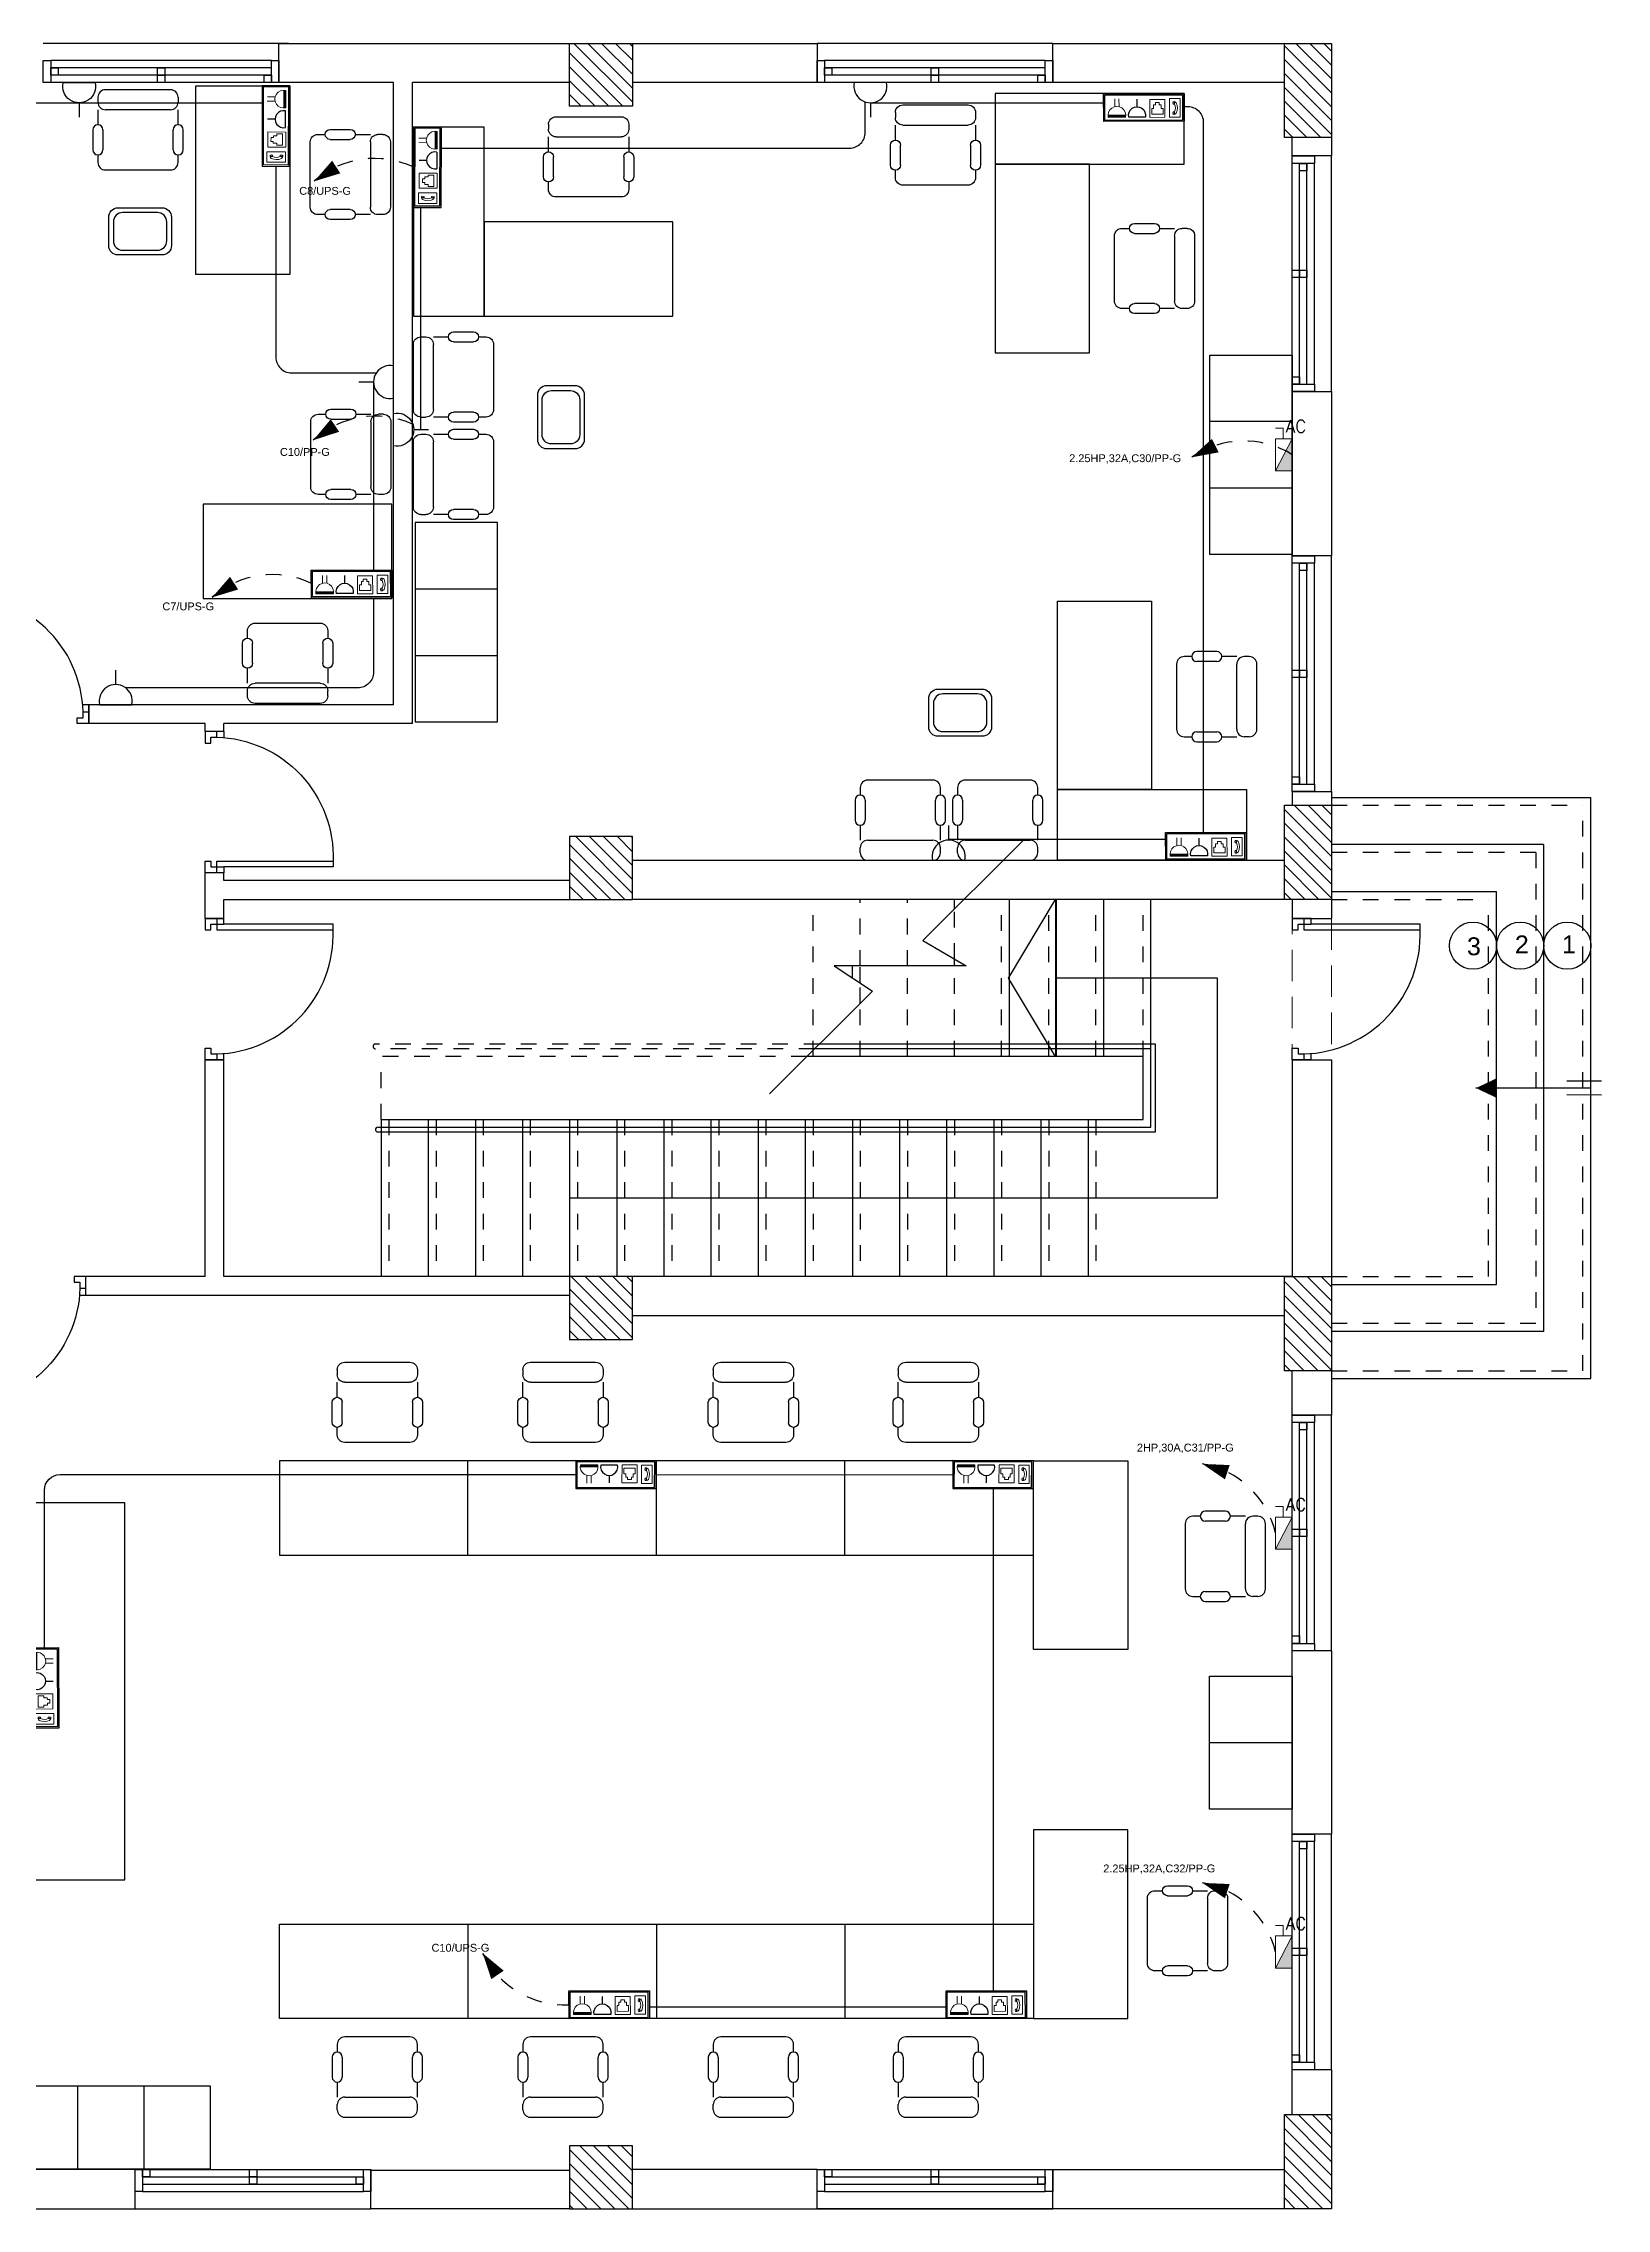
# Model space of a CAD drawing. Header units: metres. Extents: x -107 to 62, y 472 to 1032.
# Drawn here: x 50.84 to 60.8, y 506.7 to 520.48 of the extents above; entities that cross this region are included whole.
import ezdxf

# ---------------------------------------------------------------- set-up
doc = ezdxf.new("R2010")
doc.units = ezdxf.units.M
doc.header["$MEASUREMENT"] = 0
for name, pattern in [('A-GR- STR$0$HIDDEN2', [0.1875, 0.125, -0.0625]), ('ACAD_ISO02W100', [15, 12, -3]), ('DASHED', [0.75, 0.5, -0.25]), ('DASHED2', [0.375, 0.25, -0.125]), ('HIDDEN', [0.375, 0.25, -0.125])]:
    doc.linetypes.add(name, pattern=pattern)
doc.layers.get('0').update_dxf_attribs({"color": 8})
for name, color, linetype, lineweight in [('.', 7, 'Continuous', 9), ('Data & Telephone', 6, 'Continuous', 9), ('E-SOCKET', 2, 'Continuous', 25), ('E-TEXT-I', 4, 'Continuous', 30), ('Electrecalllll', 1, 'Continuous', 9), ('Legends', 3, 'Continuous', 9), ('lighting linea', 3, 'DASHED2', 0), ('power', 3, 'Continuous', 9)]:
    doc.layers.add(name, color=color, linetype=linetype, lineweight=lineweight)
for name, color, linetype in [('A-COL-FNL$0$A-COLS-CONC', 6, 'Continuous'), ('A-COL-FNL$0$A-HTCH', 80, 'Continuous'), ('A-GR- STR$0$A-ANNO-SYMB', 111, 'Continuous'), ('A-GR- STR$0$A-FLOR', 111, 'Continuous'), ('A-GR- STR$0$A-FLOR-RISR', 242, 'A-GR- STR$0$HIDDEN2'), ('A-GR- STR$0$A-FLOR-STHR', 171, 'Continuous'), ('A-GR- STR$0$A-FLOR-STRS-LDER', 91, 'Continuous'), ('A-GR- wall$0$A-DOOR', 151, 'Continuous'), ('A-GR- wall$0$A-GLAZ', 121, 'Continuous'), ('A-GR- wall$0$A-WALL', 254, 'Continuous'), ('A-GR- wall$0$A-WALL-ELEV', 31, 'Continuous'), ('A-GR-FURN$0$A-FURN', 11, 'Continuous'), ('A-GR-FURN$0$ESYA', 11, 'Continuous'), ('E-LEADER', 30, 'Continuous'), ('Layer1', 24, 'ACAD_ISO02W100'), ('Power W', 3, 'Continuous')]:
    doc.layers.add(name, color=color, linetype=linetype)
doc.styles.add('A-GR- STR$0$Standard', font='arial.ttf')
doc.styles.add('ROMANC', font='romanc.shx', dxfattribs={"height": 3})
doc.styles.get("Standard").update_dxf_attribs({"font": 'arial.ttf'})

# ---------------------------------------------------------------- blocks, each defined once
blk = doc.blocks.new('A-GR- STR$0$STR-ARROW')
at = {"layer": 'A-GR- STR$0$A-FLOR-STRS-LDER'}
h = blk.add_hatch(color=256, dxfattribs=at)
h.dxf.hatch_style = 1
h.paths.add_polyline_path([(-14321, -37835), (-14435, -37741), (-14320, -37688)])
for p, q in [((-14698, -37129), (-14605, -37330)), ((-14630, -37173), (-14321, -37835)), ((-14619, -37092), (-14526, -37293))]:
    blk.add_line(p, q, dxfattribs=at)
blk = doc.blocks.new('A-GR- STR')
at = {"layer": 'A-GR- STR$0$A-ANNO-SYMB'}
blk.add_lwpolyline([(57260, 8166), (57560, 8666), (57560, 7666)], close=True, dxfattribs=at)
blk.add_lwpolyline([(54466, 6766), (58591, 6766), (58591, 8166), (57560, 8166)], dxfattribs=at)
for centre in [(60217, 8372), (60517, 8372), (60817, 8372)]:
    blk.add_circle(centre, 150, dxfattribs=at)
at = {"layer": 'A-GR- STR$0$A-FLOR'}
for p, q in [((59316, 9316), (60966, 9316)), ((60966, 5616), (60966, 9316)), ((60666, 9016), (59316, 9016)), ((60666, 9016), (60666, 5916)), ((59316, 8716), (60366, 8716)), ((60366, 6216), (60366, 8716)), ((57266, 7666), (57266, 8666)), ((57566, 7666), (57566, 8666)), ((57866, 7666), (57866, 8666)), ((58166, 7666), (58166, 8666)), ((53266, 7266), (53266, 6266)), ((53566, 7266), (53566, 6266)), ((53866, 7266), (53866, 6266)), ((54166, 7266), (54166, 6266)), ((54466, 7266), (54466, 6266)), ((54766, 7266), (54766, 6266)), ((55066, 7266), (55066, 6266)), ((55366, 7266), (55366, 6266)), ((55666, 7266), (55666, 6266)), ((55966, 7266), (55966, 6266)), ((56266, 7266), (56266, 6266)), ((56566, 7266), (56566, 6266)), ((56866, 7266), (56866, 6266)), ((57166, 7266), (57166, 6266)), ((57466, 7266), (57466, 6266)), ((57766, 7266), (57766, 6266)), ((59316, 6216), (60366, 6216)), ((60666, 5916), (59316, 5916)), ((59316, 5616), (60966, 5616))]:
    blk.add_line(p, q, dxfattribs=at)
blk.add_lwpolyline([(57357, 9046), (56715, 8404), (56990, 8244), (56150, 8244), (56394, 8083), (55739, 7428)], dxfattribs=at)
at = {"layer": 'A-GR- STR$0$A-FLOR-RISR'}
for p, q in [((59316, 9266), (60916, 9266)), ((60916, 5666), (60916, 9266)), ((60616, 8966), (59316, 8966)), ((60616, 8966), (60616, 5966)), ((56016, 7666), (56016, 8666)), ((56316, 8244), (56316, 8666)), ((56616, 8244), (56616, 8666)), ((56916, 8606), (56916, 8666)), ((56916, 8287), (56916, 8606)), ((57216, 7666), (57216, 8666)), ((57516, 7666), (57516, 8666)), ((57816, 7666), (57816, 8666)), ((58116, 7666), (58116, 8666)), ((59316, 8666), (60316, 8666)), ((60316, 6266), (60316, 8666)), ((56916, 8244), (56916, 8287)), ((56266, 8167), (56266, 8244)), ((56316, 8135), (56316, 8244)), ((56316, 8006), (56316, 8135)), ((56616, 7666), (56616, 8244)), ((56916, 7666), (56916, 8244)), ((56316, 7666), (56316, 8006)), ((56056, 7746), (53230, 7746)), ((56026, 7716), (53230, 7716)), ((55976, 7666), (53263, 7666)), ((53266, 7266), (53266, 7666)), ((53316, 7266), (53316, 6266)), ((53616, 7266), (53616, 6266)), ((53916, 7266), (53916, 6266)), ((54216, 7266), (54216, 6266)), ((54516, 7266), (54516, 6266)), ((54816, 7266), (54816, 6266)), ((55116, 7266), (55116, 6266)), ((55416, 7266), (55416, 6266)), ((55716, 7266), (55716, 6266)), ((56016, 7266), (56016, 6266)), ((56316, 7266), (56316, 6266)), ((56616, 7266), (56616, 6266)), ((56916, 7266), (56916, 6266)), ((57216, 7266), (57216, 6266)), ((57516, 7266), (57516, 6266)), ((57816, 7266), (57816, 6266)), ((59316, 6266), (60316, 6266)), ((60616, 5966), (59316, 5966)), ((59316, 5666), (60916, 5666))]:
    blk.add_line(p, q, dxfattribs=at)
blk.add_arc((53230, 7731), 15, 90, 270, dxfattribs=at)
at = {"layer": 'A-GR- STR$0$A-FLOR-STHR'}
for p, q in [((58196, 7746), (56056, 7746)), ((58196, 7186), (58196, 7746)), ((58116, 7666), (55976, 7666)), ((58166, 7716), (56026, 7716)), ((58116, 7266), (58116, 7666)), ((58166, 7216), (58166, 7716)), ((53245, 7216), (58166, 7216)), ((53245, 7186), (58196, 7186)), ((53266, 7266), (58116, 7266))]:
    blk.add_line(p, q, dxfattribs=at)
blk.add_arc((53245, 7201), 15, 90, 270, dxfattribs=at)
at = {"layer": 'A-GR- STR$0$A-ANNO-SYMB', "rotation": 244.9972180517118}
blk.add_blockref('A-GR- STR$0$STR-ARROW', (88472, -21505), dxfattribs=at)
at = {"layer": 'A-GR- STR$0$A-ANNO-SYMB', "char_height": 114, "attachment_point": 1, "style": 'A-GR- STR$0$Standard'}
for s, insert in [('3', (60178, 8425)), ('2', (60483, 8437)), ('1', (60783, 8437))]:
    blk.add_mtext_dynamic_manual_height_columns(s, width=73292.73, gutter_width=572, heights=[0], dxfattribs=dict(at, insert=insert))
blk = doc.blocks.new('A-GR- wall$0$DOO1')
at = {"layer": 'A-GR- wall$0$A-DOOR'}
for q in [(-74, -74), (-34, -120)]:
    blk.add_line((-74, -120), q, dxfattribs=at)
blk.add_lwpolyline([(-37, -74), (-74, -74), (-74, 0), (0, 0), (0, -37), (-37, -37), (-37, -74, 0.418149), (752, -814)], format="xyb", dxfattribs=at)
blk.add_lwpolyline([(826, -74), (752, -74), (752, -814), (789, -814), (789, -120), (826, -120), (826, 0), (752, 0), (752, -37), (789, -37), (789, -120)], dxfattribs=at)
blk = doc.blocks.new('A-GR- wall$0$Win 1600')
for p, q in [((-750, 150), (750, 150)), ((-750, 100), (750, 100)), ((-750, 50), (750, 50)), ((-750, 0), (750, 0))]:
    blk.add_line(p, q)
for points in [[(-800, 0), (-750, 0), (-750, 150), (-800, 150)], [(750, 0), (800, 0), (800, 150), (750, 150)], [(-750, 0), (-700, 0), (-700, 50), (-750, 50)], [(-25, 50), (25, 50), (25, 100), (-25, 100)], [(-25, 0), (25, 0), (25, 50), (-25, 50)], [(700, 50), (750, 50), (750, 100), (700, 100)]]:
    blk.add_lwpolyline(points, close=True)
blk = doc.blocks.new('A-GR- wall')
at = {"layer": 'A-GR- wall$0$A-WALL'}
for p, q in [((52616, 13866), (52616, 14116)), ((52616, 14116), (54466, 14116)), ((54866, 14116), (56041, 14116)), ((56041, 14116), (56041, 13866)), ((57541, 14116), (59016, 14116)), ((57541, 13866), (57541, 14116)), ((53346, 13866), (52616, 13866)), ((53346, 9906), (53346, 13866)), ((54466, 13866), (53466, 13866)), ((53466, 9786), (53466, 13866)), ((56041, 13866), (54866, 13866)), ((59016, 13866), (57541, 13866)), ((59066, 13399), (59066, 13516)), ((59316, 13516), (59316, 13399)), ((59316, 13399), (59066, 13399)), ((59066, 11899), (59316, 11899)), ((59066, 10853), (59066, 11899)), ((59316, 11899), (59316, 10853)), ((59316, 10853), (59066, 10853)), ((53346, 9906), (51406, 9906)), ((51406, 9786), (51406, 9906)), ((52146, 9786), (51406, 9786)), ((52146, 9736), (52146, 9786)), ((52266, 9736), (52146, 9736)), ((52266, 9736), (52266, 9786)), ((53466, 9786), (52266, 9786)), ((59066, 9353), (59316, 9353)), ((59066, 9353), (59066, 9266)), ((59316, 9353), (59316, 8966)), ((52266, 8836), (52146, 8836)), ((52146, 8546), (52146, 8836)), ((52266, 8786), (52266, 8836)), ((54866, 8916), (59016, 8916)), ((54466, 8786), (52266, 8786)), ((52266, 8666), (54466, 8666)), ((52266, 8546), (52266, 8666)), ((59016, 8666), (54866, 8666)), ((59066, 8666), (59066, 8546)), ((59316, 8666), (59316, 8546)), ((52146, 8546), (52266, 8546)), ((59066, 8546), (59316, 8546)), ((52146, 6266), (52146, 7646)), ((52146, 7646), (52266, 7646)), ((52266, 6266), (52266, 7646)), ((59066, 7646), (59316, 7646)), ((59066, 7646), (59066, 6266)), ((59316, 7646), (59316, 6266)), ((51386, 6146), (51386, 6266)), ((52146, 6266), (51386, 6266)), ((53346, 6266), (52266, 6266)), ((54466, 6266), (53346, 6266)), ((59066, 6266), (54866, 6266)), ((54466, 6146), (51386, 6146)), ((59016, 6016), (54866, 6016)), ((59316, 5966), (59316, 5384)), ((59066, 5384), (59066, 5666)), ((59316, 5384), (59066, 5384)), ((59316, 3884), (59066, 3884)), ((59066, 3299), (59066, 3884)), ((59316, 3884), (59316, 2717)), ((59066, 2670), (59066, 3299)), ((59316, 2717), (59066, 2717)), ((59066, 932), (59066, 1217)), ((59316, 1217), (59066, 1217)), ((59316, 1217), (59316, 632)), ((51701, 582), (50436, 582)), ((51701, 332), (51701, 582)), ((53201, 577), (54466, 577)), ((53201, 332), (53201, 577)), ((56041, 582), (54866, 582)), ((56041, 332), (56041, 582)), ((57541, 582), (59016, 582)), ((57541, 332), (57541, 582)), ((50436, 332), (51701, 332)), ((54466, 332), (53201, 332)), ((54866, 332), (56041, 332)), ((59016, 332), (56041, 332))]:
    blk.add_line(p, q, dxfattribs=at)
at = {"layer": 'A-GR- wall$0$A-WALL-ELEV'}
for p, q in [((52677, 14116), (51116, 14116)), ((57541, 14116), (56041, 14116)), ((59316, 11899), (59316, 13399)), ((59316, 9353), (59316, 10853)), ((59316, 3884), (59316, 5384)), ((59316, 1217), (59316, 2717)), ((51701, 332), (53201, 332)), ((56041, 332), (57541, 332))]:
    blk.add_line(p, q, dxfattribs=at)
at = {"layer": 'A-GR- wall$0$A-DOOR'}
for p, rotation in [((51332, 9786), 180.0000000006669), ((52146, 7720), 89.99999999212902), ((59066, 7720), 89.99999999212902)]:
    blk.add_blockref('A-GR- wall$0$DOO1', p, dxfattribs=dict(at, rotation=rotation))
at = {"layer": 'A-GR- wall$0$A-DOOR', "xscale": -1, "rotation": 90}
blk.add_blockref('A-GR- wall$0$DOO1', (52146, 9662), dxfattribs=at)
at = {"layer": 'A-GR- wall$0$A-DOOR', "xscale": -1}
blk.add_blockref('A-GR- wall$0$DOO1', (51312, 6266), dxfattribs=at)
at = {"layer": 'A-GR- wall$0$A-GLAZ', "xscale": -0.9374999999999997, "yscale": 0.9374999999999997, "zscale": 0.9374999999999997}
for p, rotation in [((51866, 13866), 359.9999999999999), ((56791, 13866), 359.9999999999999), ((59066, 12649), 270), ((59066, 10103), 270), ((59066, 4634), 270), ((59066, 1967), 270), ((52451, 582), 180), ((56791, 582), 180)]:
    blk.add_blockref('A-GR- wall$0$Win 1600', p, dxfattribs=dict(at, rotation=rotation))
blk = doc.blocks.new('A-GR-FURN$0$KOLTUKT')
at = {"layer": 'A-GR-FURN$0$ESYA'}
for p, q in [((-0.2, 0.45), (-0.4, 0.45)), ((-0.8, 0.325), (-0.8, -0.325)), ((-0.725, 0.4), (-0.675, 0.4)), ((-0.45, 0.4), (-0.6, 0.4)), ((-0.6, 0.325), (-0.6, -0.325)), ((-0.2, 0.35), (-0.4, 0.35)), ((-0.075, 0.4), (-0.15, 0.4)), ((0, -0.325), (0, 0.325)), ((-0.725, -0.4), (-0.675, -0.4)), ((-0.6, -0.4), (-0.45, -0.4)), ((-0.4, -0.35), (-0.2, -0.35)), ((-0.15, -0.4), (-0.075, -0.4)), ((-0.4, -0.45), (-0.2, -0.45))]:
    blk.add_line(p, q, dxfattribs=at)
for centre, radius, start, end in [((-0.4, 0.4), 0.05, 90, 270), ((-0.2, 0.4), 0.05, 270, 90), ((-0.725, 0.325), 0.075, 90, 180), ((-0.675, 0.325), 0.075, 0, 90), ((-0.075, 0.325), 0.075, 0, 90), ((-0.725, -0.325), 0.075, 180, 270), ((-0.675, -0.325), 0.075, 270, 0), ((-0.4, -0.4), 0.05, 90, 270), ((-0.2, -0.4), 0.05, 270, 90), ((-0.075, -0.325), 0.075, 270, 0)]:
    blk.add_arc(centre, radius, start, end, dxfattribs=at)
blk = doc.blocks.new('A-GR-FURN')
at = {"layer": 'A-GR-FURN$0$A-FURN'}
for p, q in [((59066, 11708), (58541, 11708)), ((59066, 11285), (58541, 11285)), ((53482, 10643), (54008, 10643)), ((53482, 10220), (54008, 10220)), ((53819, 4492), (53819, 5092)), ((55019, 4492), (55019, 5092)), ((56219, 4492), (56219, 5092)), ((58540, 3299), (59066, 3299)), ((53819, 2143), (53819, 1543)), ((55019, 2143), (55019, 1543)), ((56219, 2143), (56219, 1543)), ((51334, 1111), (51334, 586)), ((51757, 586), (51757, 1111))]:
    blk.add_line(p, q, dxfattribs=at)
for points in [[(52086, 12645), (52086, 13845), (52686, 13845), (52686, 12645)], [(57175, 13796), (57175, 13346), (58378, 13346), (58378, 13796)], [(53473, 12380), (53923, 12380), (53923, 13583), (53473, 13583)], [(57175, 13346), (57175, 12146), (57775, 12146), (57775, 13346)], [(53923, 12380), (55123, 12380), (55123, 12980), (53923, 12980)], [(58541, 12131), (59066, 12131), (59066, 10862), (58541, 10862)], [(53334, 11183), (52134, 11183), (52134, 10583), (53334, 10583)], [(54008, 11065), (53482, 11065), (53482, 9797), (54008, 9797)], [(57571, 9366), (57571, 10566), (58171, 10566), (58171, 9366)], [(57571, 8916), (57571, 9366), (58774, 9366), (58774, 8916)], [(52619, 4492), (57419, 4492), (57419, 5092), (52619, 5092)], [(57419, 5092), (58019, 5092), (58019, 3892), (57419, 3892)], [(51635, 4826), (51035, 4826), (51035, 2426), (51635, 2426)], [(58540, 2876), (58540, 3722), (59066, 3722), (59066, 2876)], [(57419, 1543), (58019, 1543), (58019, 2743), (57419, 2743)], [(52619, 2143), (57419, 2143), (57419, 1543), (52619, 1543)], [(52180, 1111), (50912, 1111), (50912, 1957), (50436, 1961), (50436, 586), (52180, 586), (52180, 1111)]]:
    blk.add_lwpolyline(points, close=True, dxfattribs=at)
for points in [[(51932, 13009), (51932, 12829, -0.414214), (51872, 12769), (51592, 12769, -0.414214), (51532, 12829), (51532, 13009, -0.414214), (51592, 13069), (51872, 13069, -0.414214)], [(51902, 12859), (51902, 12979, 0.414214), (51842, 13039), (51622, 13039, 0.414214), (51562, 12979), (51562, 12859, 0.414214), (51622, 12799), (51842, 12799, 0.414214)], [(54321, 11536), (54501, 11536, 0.414214), (54561, 11596), (54561, 11876, 0.414214), (54501, 11936), (54321, 11936, 0.414214), (54261, 11876), (54261, 11596, 0.414214)], [(54471, 11566), (54351, 11566, -0.414214), (54291, 11626), (54291, 11846, -0.414214), (54351, 11906), (54471, 11906, -0.414214), (54531, 11846), (54531, 11626, -0.414214)], [(56752, 9765), (56752, 9945, -0.414214), (56812, 10005), (57092, 10005, -0.414214), (57152, 9945), (57152, 9765, -0.414214), (57092, 9705), (56812, 9705, -0.414214)], [(56782, 9915), (56782, 9795, 0.414214), (56842, 9735), (57062, 9735, 0.414214), (57122, 9795), (57122, 9915, 0.414214), (57062, 9975), (56842, 9975, 0.414214)]]:
    blk.add_lwpolyline(points, format="xyb", close=True, dxfattribs=at)
for p, xscale, yscale, zscale, rotation in [((51719, 13310), 638.139513112257, 638.139513112257, 638.139513112257, 270), ((54587, 13138), -638.1395131122584, 638.1395131122584, 638.139513112257, 90), ((56795, 13213), -638.1395131122586, 638.1395131122586, 638.139513112257, 90), ((53982, 11992), -638.139513112257, 638.139513112257, 638.139513112257, 180), ((53982, 11372), -638.139513112257, 638.139513112257, 638.139513112257, 180), ((52671, 10425), -638.139513112257, 638.139513112257, 638.139513112257, 270), ((58330, 9957), 638.139513112257, 638.139513112257, 638.139513112257, 179.9999999999978), ((56571, 9426), 638.1395131122584, 638.1395131122584, 638.1395131122584, 90), ((57191, 9426), 638.1395131122584, 638.1395131122584, 638.1395131122584, 90), ((53242, 5210), -638.1395131122586, 638.1395131122586, 638.139513112257, 90), ((54424, 5210), -638.1395131122586, 638.1395131122586, 638.139513112257, 90), ((55636, 5210), -638.1395131122586, 638.1395131122586, 638.139513112257, 90), ((56813, 5210), -638.1395131122586, 638.1395131122586, 638.139513112257, 90), ((58385, 4485), 638.139513112257, 638.139513112257, 638.139513112257, 180), ((53242, 1425), 638.1395131122584, 638.1395131122584, 638.1395131122584, 90), ((54424, 1425), 638.1395131122584, 638.1395131122584, 638.1395131122584, 90), ((55636, 1425), 638.1395131122584, 638.1395131122584, 638.1395131122584, 90), ((56813, 1425), 638.1395131122584, 638.1395131122584, 638.1395131122584, 90)]:
    blk.add_blockref('A-GR-FURN$0$KOLTUKT', p, dxfattribs=dict(at, xscale=xscale, yscale=yscale, zscale=zscale, rotation=rotation))
for p, xscale, yscale, zscale in [((52815, 13281), -638.1395131122571, 638.1395131122571, 638.1395131122571), ((57934, 12683), -638.139513112257, 638.139513112257, 638.139513112257), ((52818, 11500), -638.139513112257, 638.139513112257, 638.139513112257), ((58144, 2101), -638.139513112257, 638.139513112257, 638.139513112257)]:
    blk.add_blockref('A-GR-FURN$0$KOLTUKT', p, dxfattribs=dict(at, xscale=xscale, yscale=yscale, zscale=zscale))
blk = doc.blocks.new('A-COL-FNL')
at = {"layer": 'A-COL-FNL$0$A-HTCH'}
h = blk.add_hatch(dxfattribs=at)
h.set_pattern_fill('ANSI31', color=256, scale=500, angle=90)
h.paths.add_polyline_path([(54466, 14116), (54866, 14116), (54866, 13716), (54466, 13716)])
h = blk.add_hatch(dxfattribs=at)
h.set_pattern_fill('ANSI31', color=256, scale=500, angle=90)
h.paths.add_polyline_path([(59316, 14116), (59316, 13516), (59016, 13516), (59016, 14116)])
h = blk.add_hatch(dxfattribs=at)
h.set_pattern_fill('ANSI31', color=256, scale=500, angle=90)
h.paths.add_polyline_path([(59016, 9266), (59316, 9266), (59316, 8666), (59016, 8666)])
h = blk.add_hatch(dxfattribs=at)
h.set_pattern_fill('ANSI31', color=256, scale=500, angle=90)
h.paths.add_polyline_path([(54866, 8666), (54866, 9066), (54466, 9066), (54466, 8666)])
h = blk.add_hatch(dxfattribs=at)
h.set_pattern_fill('ANSI31', color=256, scale=500, angle=90)
h.paths.add_polyline_path([(54866, 5866), (54866, 6266), (54466, 6266), (54466, 5866)])
h = blk.add_hatch(dxfattribs=at)
h.set_pattern_fill('ANSI31', color=256, scale=500, angle=90)
h.paths.add_polyline_path([(59316, 5666), (59016, 5666), (59016, 6266), (59316, 6266)])
h = blk.add_hatch(dxfattribs=at)
h.set_pattern_fill('ANSI31', color=256, scale=500, angle=90)
h.paths.add_polyline_path([(59016, 932), (59316, 932), (59316, 332), (59016, 332)])
h = blk.add_hatch(dxfattribs=at)
h.set_pattern_fill('ANSI31', color=256, scale=500, angle=90)
h.paths.add_polyline_path([(54866, 332), (54866, 732), (54466, 732), (54466, 332)])
at = {"layer": 'A-COL-FNL$0$A-COLS-CONC'}
for points in [[(54466, 14116), (54866, 14116), (54866, 13716), (54466, 13716)], [(59316, 14116), (59316, 13516), (59016, 13516), (59016, 14116)], [(59016, 9266), (59316, 9266), (59316, 8666), (59016, 8666)], [(54866, 8666), (54866, 9066), (54466, 9066), (54466, 8666)], [(54866, 5866), (54866, 6266), (54466, 6266), (54466, 5866)], [(59316, 5666), (59016, 5666), (59016, 6266), (59316, 6266)], [(59016, 932), (59316, 932), (59316, 332), (59016, 332)], [(54866, 332), (54866, 732), (54466, 732), (54466, 332)]]:
    blk.add_lwpolyline(points, close=True, dxfattribs=at)
blk = doc.blocks.new('Network')
at = {"layer": 'Data & Telephone', "color": 6}
for p, q in [((1361.996, 129.2824), (1361.939, 129.2824)), ((1361.939, 129.2146), (1361.939, 129.2824)), ((1361.9533, 129.2484), (1361.9462, 129.2484)), ((1361.9462, 129.2268), (1361.9462, 129.2484)), ((1361.9462, 129.2268), (1361.9888, 129.2268)), ((1361.9605, 129.2615), (1361.9533, 129.2615)), ((1361.9533, 129.2615), (1361.9533, 129.2484)), ((1361.9745, 129.2703), (1361.9605, 129.2703)), ((1361.9605, 129.2703), (1361.9605, 129.2615)), ((1361.9745, 129.2703), (1361.9745, 129.2615)), ((1361.9745, 129.2615), (1361.9817, 129.2615)), ((1361.9817, 129.2615), (1361.9817, 129.2484)), ((1361.9817, 129.2484), (1361.9888, 129.2484)), ((1361.9888, 129.2268), (1361.9888, 129.2484)), ((1361.996, 129.2146), (1361.996, 129.2824)), ((1361.939, 129.2146), (1361.996, 129.2146))]:
    blk.add_line(p, q, dxfattribs=at)
blk = doc.blocks.new('DUPLEX SOCKET')
at = {"layer": 'power', "color": 2}
for p, q in [((0, 198), (0, -198)), ((240, 49), (417, 49)), ((240, -49), (417, -49))]:
    blk.add_line(p, q, dxfattribs=at)
blk.add_arc((44, 0), 202, 257.429, 102.5754, dxfattribs=at)
blk = doc.blocks.new('Telephone')
at = {"layer": 'Electrecalllll'}
for points in [[(1356.067, 130.372), (1356.064, 130.372), (1356.064, 130.337), (1356.067, 130.337)], [(1356.067, 130.23), (1356.064, 130.23), (1356.064, 130.195), (1356.067, 130.195)]]:
    blk.add_hatch(color=4, dxfattribs=at).paths.add_polyline_path(points)
at = {"layer": 'Electrecalllll', "color": 4}
for p, q in [((1356.082, 130.372), (1356.064, 130.372)), ((1356.064, 130.372), (1356.064, 130.337)), ((1356.082, 130.337), (1356.064, 130.337)), ((1356.082, 130.23), (1356.064, 130.23)), ((1356.064, 130.23), (1356.064, 130.195)), ((1356.082, 130.195), (1356.064, 130.195)), ((1356.067, 130.372), (1356.067, 130.337)), ((1356.067, 130.23), (1356.067, 130.195))]:
    blk.add_line(p, q, dxfattribs=at)
blk.add_lwpolyline([(1356.132, 130.415), (1355.984, 130.415), (1355.984, 130.156), (1356.132, 130.156)], close=True, dxfattribs=at)
for centre, radius, start, end in [((1356.188, 130.283), 0.167, 154.325, 204.7884), ((1356.09, 130.264), 0.0741, 223.9483, 249.7273), ((1356.086, 130.31), 0.0665, 109.3444, 136.9236), ((1356.16, 130.284), 0.11, 150.725, 209.275), ((1356.051, 130.355), 0.0353, 330.3482, 29.6518), ((1356.051, 130.212), 0.0353, 330.3482, 29.6518)]:
    blk.add_arc(centre, radius, start, end, dxfattribs=at)
blk = doc.blocks.new('h socket')
at = {"layer": 'E-SOCKET'}
for p, q in [((0, 0.144), (0, 0.248)), ((-0.115, 0), (0.115, 0))]:
    blk.add_line(p, q, dxfattribs=at)
blk.add_arc((0, 0.026), 0.118, 347.4312, 192.5776, dxfattribs=at)
blk = doc.blocks.new('H s')
at = {"xscale": 1.050492552334089, "yscale": 1.050492552334089, "zscale": 1.050492552334089}
blk.add_blockref('h socket', (0, 0), dxfattribs=at)
blk = doc.blocks.new('Floor Box 2')
at = {"layer": '.', "linetype": 'DASHED', "lineweight": 0, "ltscale": 0.4}
h = blk.add_hatch(color=2, dxfattribs=at)
h.dxf.hatch_style = 1
h.paths.add_polyline_path([(0.029, -0.027, 0.054926), (0.027, -0.04), (0.141, -0.04, 0.054906), (0.14, -0.028)])
for points in [[(0.512, -0.002), (0, 0), (-0.001, -0.177), (0.511, -0.178)], [(0.502, -0.009), (0.007, -0.007), (0.006, -0.17), (0.501, -0.171)]]:
    blk.add_lwpolyline(points, close=True)
at = {"layer": 'Legends', "color": 2, "linetype": 'DASHED', "lineweight": 0, "ltscale": 0.4}
blk.add_lwpolyline([(0.141, -0.04), (0.027, -0.04)], dxfattribs=at)
at = {"xscale": 0.4543284512265046, "yscale": 0.4543284512265046, "zscale": 0.4543284512265046, "rotation": 180}
blk.add_blockref('Telephone', (616.548, 59.105), dxfattribs=at)
at = {"layer": 'Data & Telephone', "color": 0, "lineweight": 60, "xscale": -1.685405181710514, "yscale": 1.685405181710514, "zscale": 1.685405181733448, "rotation": 179.6918616787939}
blk.add_blockref('Network', (-2293.921, 230.094), dxfattribs=at)
at = {"layer": 'Layer1', "linetype": 'Continuous', "lineweight": 35, "xscale": 0.4391741577047093, "yscale": 0.4391741577047093, "zscale": 0.4391741577047093, "rotation": 180}
blk.add_blockref('H s', (0.212, -0.028), dxfattribs=at)
at = {"layer": 'power', "xscale": -0.0002808277206373994, "yscale": 0.0002808277206373993, "zscale": 0.0002808277206373995, "rotation": 89.69844143202054}
blk.add_blockref('DUPLEX SOCKET', (0.084, -0.027), dxfattribs=at)
blk = doc.blocks.new('*U130')
blk.add_line((-559, -64), (-628, -122))
blk.add_lwpolyline([(-628, -122, 0, 96, 0), (-493, -24, 96, 96, 0)], format="xyseb")
at = {"linetype": 'HIDDEN', "ltscale": 0.2}
blk.add_arc((-221, -539), 583, 67.7241, 134.241, dxfattribs=at)
blk = doc.blocks.new('sf32a')
at = {"layer": '.', "linetype": 'Continuous', "lineweight": 0, "ltscale": 0.4}
h = blk.add_hatch(color=3, dxfattribs=at)
h.dxf.hatch_style = 1
h.paths.add_polyline_path([(0.057, 0.204), (-0.05, 0), (0.057, 0)])
at = {"layer": 'power', "color": 3, "linetype": 'Continuous', "lineweight": 0, "ltscale": 0.02}
for p, q in [((0, 0.271), (-0.05, 0.271)), ((-0.05, 0.204), (-0.05, 0)), ((-0.05, 0), (0.057, 0.204)), ((0.057, 0.204), (-0.05, 0.204)), ((0, 0.204), (0, 0.271)), ((0.057, 0), (0.057, 0.204)), ((-0.05, 0), (0.057, 0))]:
    blk.add_line(p, q, dxfattribs=at)
at = {"layer": 'power', "color": 3, "linetype": 'Continuous', "lineweight": 0, "style": 'ROMANC'}
blk.add_text('AC', height=0.0786, dxfattribs=at).set_placement((0.015, 0.244))
blk = doc.blocks.new('*U127')
blk.add_line((233, 512), (309, 560))
blk.add_lwpolyline([(309, 560, 0, 96, 0), (175, 462, 96, 96, 0)], format="xyseb")
at = {"linetype": 'HIDDEN', "ltscale": 0.2}
blk.add_arc((581, 44), 583, 117.8068, 184.3237, dxfattribs=at)

msp = doc.modelspace()

# ---------------------------------------------------------------- linework, layer by layer
at = {"layer": 'lighting linea', "color": 9, "linetype": 'DASHED', "ltscale": 0.4}
for p, q in [((58.795, 513.909), (58.795, 514.909)), ((59.045, 514.909), (59.045, 513.909))]:
    msp.add_line(p, q, dxfattribs=at)
at = {"layer": 'Power W', "color": 7, "linetype": 'Continuous', "lineweight": 25, "ltscale": 0.4}
for points in [[(48.023, 517.954), (48.023, 520.001, -0.414214), (48.123, 520.101), (51.073, 520.101)], [(52.947, 516.947), (52.947, 516.476, -0.414214), (52.847, 516.376), (51.37, 516.376)]]:
    msp.add_lwpolyline(points, format="xyb", dxfattribs=at)
for points in [[(51.073, 520.101), (52.238, 520.101)], [(53.249, 518.02), (53.249, 519.434)], [(56.608, 515.412), (57.99, 515.412)], [(56.891, 511.279), (56.891, 508.082)]]:
    msp.add_lwpolyline(points, dxfattribs=at)
at = {"layer": 'Power W', "color": 6, "linetype": 'Continuous', "lineweight": 30, "ltscale": 0.4}
for points in [[(53.378, 519.812), (55.977, 519.812, 0.414214), (56.077, 519.912), (56.077, 520.106)], [(58.231, 515.455), (58.231, 519.975, 0.414214), (58.131, 520.075), (58.107, 520.075)], [(52.325, 519.696), (52.325, 518.481, 0.414214), (52.425, 518.381), (52.964, 518.381)], [(50.852, 510.266), (50.852, 511.268, -0.414203), (50.952, 511.368), (54.235, 511.369)]]:
    msp.add_lwpolyline(points, format="xyb", dxfattribs=at)
for points in [[(56.11, 520.101), (57.594, 520.101)], [(52.947, 518.323), (52.947, 517.126)], [(54.747, 511.367), (56.635, 511.369)], [(56.592, 507.977), (54.704, 507.977)]]:
    msp.add_lwpolyline(points, dxfattribs=at)

# ---------------------------------------------------------------- block references
at = {"xscale": 0.001, "yscale": 0.001, "zscale": 0.001}
for name in ['A-GR- STR', 'A-GR- wall', 'A-GR-FURN']:
    msp.add_blockref(name, (-0.271, 506.363), dxfattribs=at)
at = {"layer": 'E-LEADER'}
for name, p, xscale, yscale, zscale, rotation in [('*U130', (53.203, 519.69), 0.0009999999999999996, 0.0009999999999999996, 0.0009999999999999996, 357.0005661284097), ('*U130', (53.195, 518.054), 0.001, 0.001, 0.001, 358.115114145294), ('*U130', (58.795, 517.86), 0.001, 0.001, 0.001, 350.4396733397146), ('*U130', (52.553, 517.041), 0.0009999999999999998, 0.0009999999999999998, 0.0009999999999999998, 357.0005661284097), ('*U130', (58.688, 510.996), 0.001, 0.001, 0.001, 305.5627038580801), ('*U130', (58.688, 508.329), 0.001, 0.001, 0.001, 305.5627038580801), ('*U127', (54.192, 507.993), 0.001, 0.001, 0.001, 88.11511414529396)]:
    msp.add_blockref(name, p, dxfattribs=dict(at, xscale=xscale, yscale=yscale, zscale=zscale, rotation=rotation))
at = {"layer": 'E-SOCKET', "color": 2, "linetype": 'DASHED', "lineweight": 0, "rotation": 270}
for p in [(52.415, 520.208), (53.379, 519.946)]:
    msp.add_blockref('Floor Box 2', p, dxfattribs=at)
at = {"layer": 'E-SOCKET', "color": 2, "linetype": 'DASHED', "lineweight": 0, "xscale": -1}
for p, rotation in [((57.595, 519.981), 180), ((52.552, 516.948), 180), ((57.99, 515.278), 180), ((50.764, 510.265), 90.1373294590555), ((54.192, 507.904), 180), ((56.592, 507.904), 180)]:
    msp.add_blockref('Floor Box 2', p, dxfattribs=dict(at, rotation=rotation))
at = {"layer": 'E-SOCKET', "color": 2, "linetype": 'DASHED', "lineweight": 0}
for p in [(54.235, 511.457), (56.635, 511.457)]:
    msp.add_blockref('Floor Box 2', p, dxfattribs=at)
at = {"layer": 'lighting linea', "color": 2, "linetype": 'DASHED', "ltscale": 0.4, "xscale": 0.001, "yscale": 0.001, "zscale": 0.001}
msp.add_blockref('A-COL-FNL', (-0.271, 506.363), dxfattribs=at)
at = {"layer": 'power', "zscale": 0.8477581206247471}
for p, xscale, yscale, rotation in [((51.073, 520.229), -0.8477581206247472, 0.8477581206247472, 180.0043863426692), ((56.11, 520.229), 0.8477581206247471, 0.8477581206247471, 180), ((53.075, 518.323), 0.8477581206247471, 0.8477581206247471, 89.99999999999999), ((53.075, 518.02), -0.847758120624747, 0.847758120624747, 270.008772851626)]:
    msp.add_blockref('H s', p, dxfattribs=dict(at, xscale=xscale, yscale=yscale, rotation=rotation))
at = {"layer": 'power'}
for p in [(58.738, 517.758), (58.738, 510.894), (58.738, 508.227)]:
    msp.add_blockref('sf32a', p, dxfattribs=at)
at = {"layer": 'power', "xscale": 0.8477581206247471, "yscale": 0.8477581206247471, "zscale": 0.8477581206247471}
for p in [(51.306, 516.269), (56.608, 515.279)]:
    msp.add_blockref('H s', p, dxfattribs=at)

# ---------------------------------------------------------------- texts
at = {"layer": 'E-TEXT-I', "color": 3, "linetype": 'DASHED', "lineweight": 0, "ltscale": 0.4}
for s, height, p in [('C8/UPS-G', 0.0499, (52.474, 519.515)), ('C10/PP-G', 0.0499, (52.351, 517.853)), ('2.25HP,32A,C30/PP-G', 0.04992, (57.375, 517.813, 0)), ('C7/UPS-G', 0.0499, (51.603, 516.87)), ('2HP,30A,C31/PP-G', 0.04992, (57.806, 511.515, 0)), ('2.25HP,32A,C32/PP-G', 0.04992, (57.592, 508.836)), ('C10/UPS-G', 0.0499, (53.316, 508.331))]:
    msp.add_text(s, height=height, dxfattribs=at).set_placement(p)

doc.saveas('drawing.dxf')
